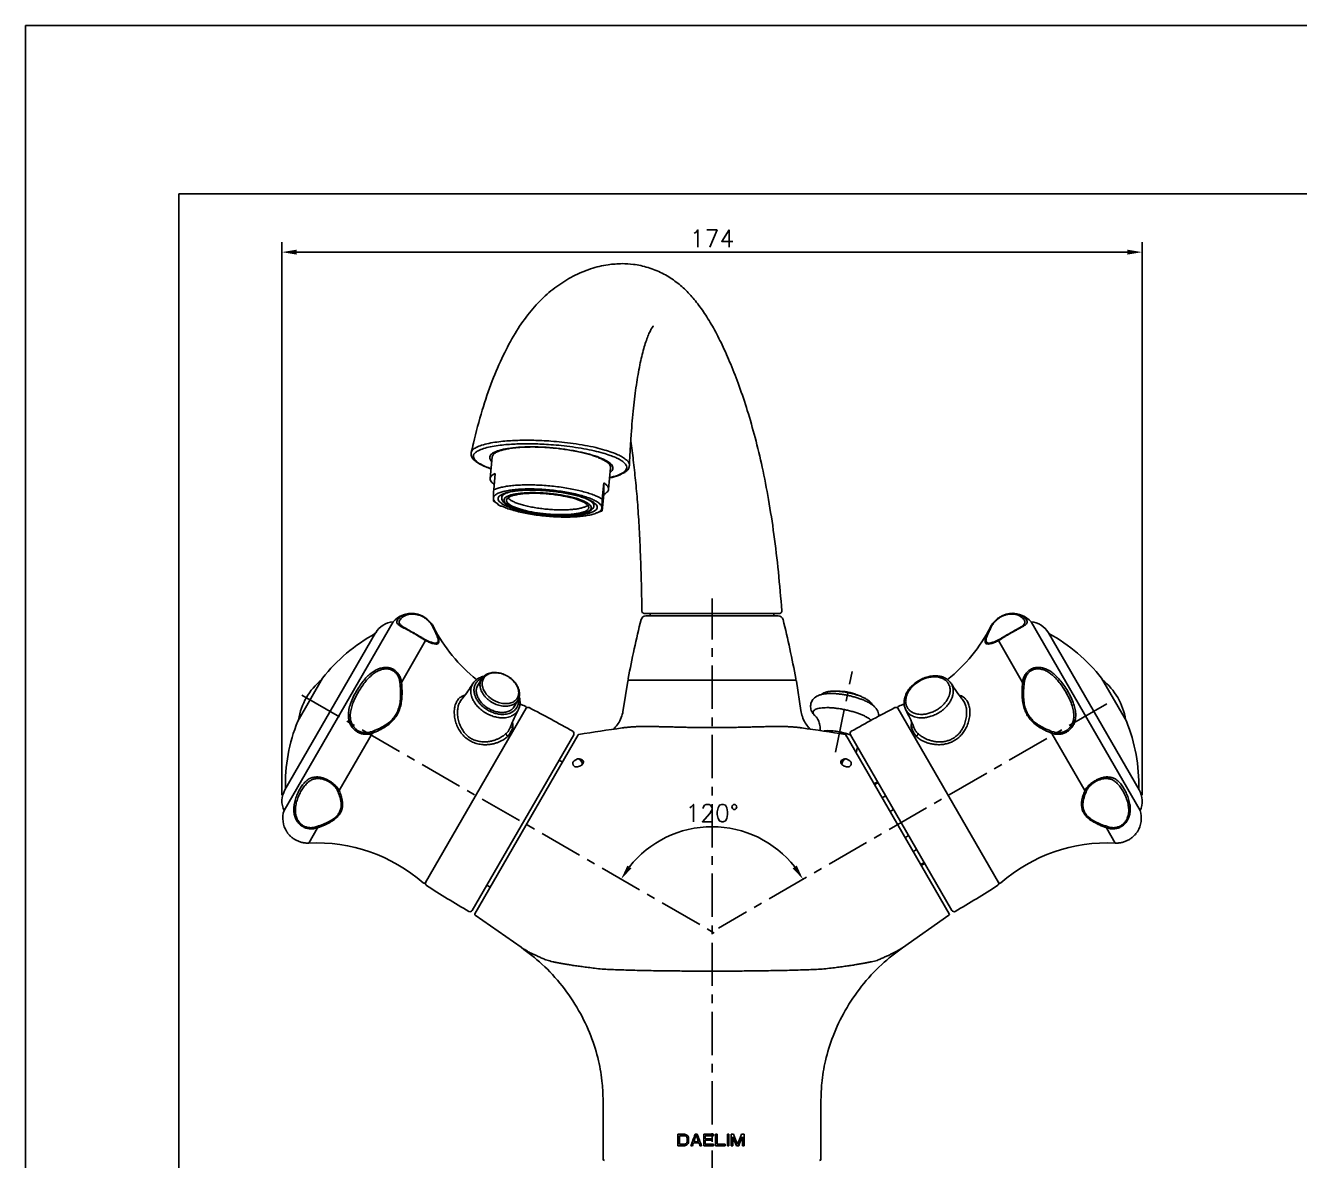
# Model space of a CAD drawing. Extents: x 30 to 624, y 450 to 870.
# Drawn here: x 30 to 287.3, y 640.8 to 870 of the extents above; entities that cross this region are included whole.
import ezdxf

# ---------------------------------------------------------------- set-up
doc = ezdxf.new("R2010")
doc.units = 0
doc.header["$LTSCALE"] = 7
doc.header["$MEASUREMENT"] = 0
doc.linetypes.add('CENTER', pattern=[2, 1.25, -0.25, 0.25, -0.25])
doc.layers.get('0').update_dxf_attribs({"color": 2, "linetype": 'CONTINUOUS'})
for name, color, linetype in [('CL', 1, 'CENTER'), ('D', 2, 'CONTINUOUS'), ('DIM', 2, 'CONTINUOUS')]:
    doc.layers.add(name, color=color, linetype=linetype)
doc.styles.add('GHS', font='ROMANS', dxfattribs={"bigfont": 'GHS'})

msp = doc.modelspace()

# ---------------------------------------------------------------- linework, layer by layer
for p, q in [((624, 870), (30, 870)), ((30, 870), (30, 450))]:
    msp.add_line(p, q)
at = {"color": 4}
for p, q in [((61, 836), (610, 836)), ((61, 461), (61, 836))]:
    msp.add_line(p, q, dxfattribs=at)
at = {"color": 7, "linetype": 'Continuous'}
for p, q in [((150.5, 821.9), (150.51, 821.9)), ((124.26, 782.86), (123.87, 778.51)), ((148.16, 780.67), (147.77, 776.32)), ((151.98, 781.14), (151.98, 781.15)), ((124.86, 779.53), (124.56, 776.22)), ((146.77, 777.64), (146.47, 774.34)), ((146.77, 777.64), (146.77, 775.3)), ((126.23, 775.29), (126.18, 774.69)), ((146.77, 775.3), (146.47, 771.99)), ((124.56, 773.88), (124.63, 773.83)), ((125.49, 773.3), (124.63, 773.83)), ((144.85, 773.59), (144.8, 772.99)), ((145.22, 771.49), (146.16, 771.86)), ((82.21, 711.43), (104.24, 749.58)), ((108.16, 751.24), (108.2, 751.23)), ((182.28, 751.25), (154.99, 751.25)), ((155.29, 750.75), (182.03, 750.75)), ((156.16, 751.25), (156.16, 750.75)), ((181.16, 751.25), (181.16, 750.75)), ((229.11, 751.23), (229.15, 751.24)), ((255.1, 711.43), (233.08, 749.58)), ((100.7, 747.3), (82.41, 715.63)), ((106.86, 748.19), (106.85, 748.2)), ((110.22, 746.25), (110.22, 746.25)), ((112.42, 748.52), (112.41, 748.52)), ((224.9, 748.52), (224.9, 748.52)), ((227.1, 746.25), (227.1, 746.25)), ((230.47, 748.2), (230.45, 748.19)), ((254.91, 715.62), (236.61, 747.31)), ((105.95, 737.32), (110.82, 745.76)), ((231.37, 737.32), (226.49, 745.76)), ((84.98, 729.49), (89.98, 738.15)), ((120.3, 737), (120.32, 737.03)), ((122.09, 737.99), (121.16, 736.38)), ((150.73, 731.75), (151.63, 737.58)), ((151.83, 737.75), (185.49, 737.75)), ((186.6, 731.63), (185.69, 737.58)), ((217, 737.03), (217.01, 737)), ((252.34, 729.49), (247.34, 738.15)), ((118.07, 733.88), (118.06, 733.86)), ((129.45, 733.74), (128.52, 732.13)), ((219.26, 733.86), (219.25, 733.88)), ((110.77, 696.89), (131.11, 732.11)), ((129.5, 731.73), (129.49, 731.7)), ((150.73, 731.75), (150.73, 731.75)), ((186.6, 731.63), (186.6, 731.63)), ((206.21, 732.11), (226.54, 696.89)), ((207.83, 731.7), (207.81, 731.73)), ((127.92, 728.25), (127.92, 728.25)), ((186.36, 728.19), (186.36, 728.19)), ((209.4, 728.25), (209.4, 728.25)), ((93.35, 715.5), (100.01, 727.02)), ((120.22, 691.25), (140.72, 726.75)), ((141.61, 726.71), (120.75, 690.57)), ((216.57, 690.57), (195.7, 726.71)), ((217.1, 691.25), (196.6, 726.75)), ((243.96, 715.5), (237.31, 727.02)), ((198.03, 724.28), (197.78, 723.11)), ((137.75, 721.62), (138.45, 721.22)), ((202.1, 717.23), (201.41, 716.83)), ((201.5, 716.67), (202.19, 717.07)), ((203.02, 714.03), (203.71, 714.43)), ((205.33, 711.63), (204.64, 711.23)), ((87.22, 704.87), (89, 707.96)), ((250.1, 704.87), (248.32, 707.96)), ((82.74, 707.2), (82.76, 707.17)), ((208.37, 706.37), (207.68, 705.97)), ((254.56, 707.17), (254.58, 707.2)), ((209.99, 703.57), (209.29, 703.17)), ((211.51, 700.93), (210.81, 700.53)), ((211.6, 700.77), (210.91, 700.37)), ((123.18, 696.38), (123.87, 695.98)), ((120.81, 690.31), (130.09, 683.81)), ((207.13, 683.74), (216.51, 690.31)), ((130.1, 683.81), (130.09, 683.81)), ((207.13, 683.74), (207.13, 683.74)), ((146.66, 641.05), (146.66, 652.92)), ((190.66, 641.05), (190.66, 653.06))]:
    msp.add_line(p, q, dxfattribs=at)
for centre, radius, start, end in [((104.62, 745.09), 4.5, 94.8297, 150), ((107.97, 746.24), 5, 87.2829, 138.1626), ((107.97, 746.24), 5, 27.1175, 32.6657), ((377.65, 695.02), 230, 166.172, 169.2022), ((155.29, 749.75), 1, 90, 166.172), ((182.03, 749.75), 1, 13.828, 90), ((-40.34, 695.02), 230, 10.7978, 13.828), ((229.35, 746.24), 5, 148.5302, 152.8825), ((229.35, 746.24), 5, 41.8374, 92.7167), ((232.7, 745.09), 4.5, 30, 85.1703), ((117.48, 716.5), 35, 118.7635, 141.7868), ((141.34, 763.33), 32.5, 207.1175, 231.5015), ((195.97, 763.33), 32.5, 308.4985, 332.8825), ((219.84, 716.5), 35, 38.2132, 61.2365), ((97.99, 727.75), 13, 129.0735, 170.9265), ((151.83, 737.55), 0.2, 90, 170.8039), ((152.02, 738.05), 0.3, 169.2022, 270), ((185.3, 738.05), 0.3, 270, 10.7978), ((185.49, 737.55), 0.2, 9.1961, 90), ((239.33, 727.75), 13, 9.0735, 50.9265), ((141.34, 763.33), 32.5, 249.3212, 251.3354), ((130.85, 732.26), 0.3, 330, 71.3354), ((131.49, 731.77), 0.5, 63.0027, 150), ((40.92, 554.01), 200, 60.1294, 63.0027), ((296.39, 554.01), 200, 116.9973, 119.8706), ((205.83, 731.77), 0.5, 30, 116.9973), ((206.47, 732.26), 0.3, 108.6646, 210), ((195.97, 763.33), 32.5, 288.6646, 290.6786), ((117.48, 716.5), 35, 158.2132, 181.2365), ((219.84, 716.5), 35, 358.7635, 21.7868), ((140.28, 727), 0.5, 330, 60.1294), ((141.79, 726.61), 0.2, 100.3347, 150.0012), ((195.53, 726.61), 0.2, 29.9988, 79.6653), ((197.03, 727), 0.5, 119.8706, 210), ((86.29, 713.34), 4.5, 150, 205.1703), ((251.03, 713.34), 4.5, 334.8297, 30), ((86.97, 709.87), 5, 161.8374, 212.7171), ((250.35, 709.87), 5, 327.2833, 18.1626), ((86.97, 709.87), 5, 267.3343, 272.8825), ((88.85, 672.41), 32.5, 48.6646, 92.8825), ((248.46, 672.41), 32.5, 87.1175, 131.3354), ((250.35, 709.87), 5, 267.1175, 272.6704), ((110.51, 697.04), 0.3, 228.6646, 330), ((111.26, 696.73), 0.5, 150, 236.9973), ((219.92, 864.04), 200, 236.9973, 239.8706), ((117.39, 864.04), 200, 300.1294, 303.0027), ((226.06, 696.73), 0.5, 303.0027, 30), ((226.8, 697.04), 0.3, 210, 311.3354), ((119.78, 691.5), 0.5, 239.8706, 330), ((120.92, 690.47), 0.2, 150, 227.8154), ((216.39, 690.47), 0.2, 312.183, 30), ((217.53, 691.5), 0.5, 210, 300.1294), ((146.96, 641.05), 0.3, 180, 270), ((190.36, 641.05), 0.3, 270, 0)]:
    msp.add_arc(centre, radius, start, end, dxfattribs=at)
for points in [[(150.51, 821.9), (147.67, 821.68), (144.12, 820.83), (140.6, 819.34), (137.29, 817.29), (134.25, 814.71), (131.46, 811.56), (128.89, 807.8), (126.5, 803.37), (124.27, 798.22), (122.25, 792.31), (120.48, 785.67), (120.03, 783.75)], [(182.77, 751.79), (182.05, 759.62), (181.15, 767.21), (180.05, 774.26), (178.78, 780.78), (177.35, 786.77), (175.78, 792.23), (174.13, 797.18), (172.42, 801.6), (170.68, 805.51), (168.93, 808.92), (167.14, 811.86), (165.3, 814.37), (163.34, 816.53), (161.15, 818.39), (158.59, 819.96), (155.73, 821.11), (152.78, 821.75), (150.5, 821.9)], [(151.98, 781.15), (151.99, 781.5), (152.15, 784.53), (152.33, 787.41), (152.55, 790.14), (152.8, 792.72), (153.07, 795.15), (153.38, 797.41), (153.72, 799.51), (154.08, 801.43), (154.46, 803.17), (154.87, 804.73), (155.29, 806.11), (155.72, 807.28), (156.13, 808.22), (156.49, 808.89), (156.74, 809.27), (156.78, 809.32)], [(131.19, 786.23), (129.81, 786.22), (128.36, 786.16), (126.81, 786.06), (125.18, 785.87), (123.57, 785.6), (122.13, 785.22), (121.01, 784.76), (120.31, 784.24), (120.03, 783.75)], [(131.3, 785.51), (129.96, 785.49), (128.54, 785.44), (127.03, 785.34), (125.45, 785.17), (123.89, 784.9), (122.49, 784.55), (121.41, 784.11), (120.74, 783.62), (120.47, 783.13), (120.53, 782.65), (120.86, 782.17), (121.44, 781.69), (122.29, 781.2), (123.43, 780.7), (124.05, 780.48)], [(124.22, 783.53), (124.45, 783.68), (125.65, 784.19), (127.39, 784.58), (129.57, 784.82), (132.08, 784.9)], [(125.12, 783.81), (125.44, 783.96), (126.09, 784.19), (126.87, 784.39), (127.76, 784.56), (128.76, 784.69), (129.85, 784.79), (131.03, 784.85), (131.85, 784.86)], [(151.98, 781.15), (151.98, 781.23), (151.79, 781.78), (151.31, 782.3), (150.6, 782.81), (149.65, 783.3), (148.48, 783.77), (147, 784.25), (145.16, 784.74), (142.99, 785.19), (140.64, 785.57), (138.3, 785.85), (136.13, 786.05), (134.27, 786.16), (132.65, 786.22), (131.19, 786.23)], [(147.98, 778.7), (149.54, 779.13), (150.67, 779.66), (151.27, 780.22), (151.43, 780.77), (151.25, 781.29), (150.79, 781.79), (150.1, 782.27), (149.2, 782.73), (148.06, 783.18), (146.64, 783.63), (144.86, 784.09), (142.76, 784.51), (140.49, 784.87), (138.21, 785.15), (136.11, 785.33), (134.29, 785.44), (132.71, 785.49), (131.3, 785.51)], [(131.85, 784.86), (132.24, 784.87)], [(132.08, 784.9), (132.24, 784.9)], [(132.24, 784.9), (134.79, 784.82), (136.22, 784.72)], [(132.24, 784.87), (132.27, 784.87)], [(132.27, 784.87), (133.55, 784.85), (134.88, 784.79), (136.21, 784.69)], [(152.25, 786.16), (152.27, 786.03), (152.76, 782.22), (153.2, 778.15), (153.59, 773.75), (153.91, 768.98), (154.17, 763.75), (154.37, 757.94), (154.49, 751.74)], [(120.03, 783.73), (120.07, 783.04), (120.58, 782.26), (121.53, 781.55), (122.96, 780.85), (124.04, 780.45)], [(124.17, 781.9), (123.83, 782.38), (123.83, 783.07), (124.22, 783.53)], [(124.26, 782.86), (124.34, 783.11), (124.56, 783.42), (124.67, 783.51)], [(124.67, 783.51), (124.93, 783.7)], [(124.85, 783.64), (124.86, 783.68)], [(124.86, 783.68), (124.91, 783.92)], [(124.93, 783.7), (125.09, 783.79)], [(125.09, 783.79), (125.12, 783.81)], [(125.16, 783.83), (125.17, 783.85), (125.25, 784.06)], [(140.58, 784.11), (140.16, 784.19), (138.87, 784.39), (137.55, 784.56), (136.21, 784.69)], [(136.22, 784.72), (137.58, 784.58), (140.3, 784.19)], [(140.3, 784.19), (140.66, 784.13)], [(147.5, 781.76), (146.98, 782.1), (146.33, 782.45), (145.56, 782.78), (144.67, 783.1), (143.67, 783.41), (142.57, 783.69), (141.4, 783.95), (140.58, 784.11)], [(140.66, 784.13), (142.81, 783.68), (145, 783.07), (146.74, 782.38), (147.95, 781.66), (148.33, 781.33)], [(147.46, 781.79), (147.44, 781.93), (147.41, 782.03)], [(147.64, 781.64), (147.5, 781.76)], [(147.87, 781.41), (147.64, 781.64)], [(147.71, 781.83), (147.73, 781.58)], [(147.73, 781.58), (147.73, 781.54)], [(148.16, 780.67), (148.17, 780.73), (148.09, 781.07), (147.87, 781.41)], [(147.98, 778.66), (148.01, 778.66), (149.76, 779.14), (151.01, 779.74), (151.77, 780.47), (151.97, 781.15)], [(148.33, 781.33), (148.58, 780.94), (148.58, 780.26), (148.08, 779.72)], [(124.86, 779.53), (124.37, 779.25), (124.05, 778.94), (123.88, 778.61), (123.87, 778.51)], [(123.87, 778.51), (123.88, 778.27), (124.05, 777.91), (124.37, 777.55), (124.66, 777.33)], [(135.51, 777.04), (133.98, 777.15), (132.47, 777.2), (131.01, 777.21), (129.62, 777.17), (128.33, 777.07), (127.17, 776.92), (126.14, 776.73), (125.26, 776.5), (124.56, 776.22)], [(147.76, 776.32), (147.75, 776.56), (147.58, 776.91), (147.26, 777.28), (146.77, 777.64)], [(146.42, 772.61), (146.31, 773), (145.97, 773.4), (145.43, 773.81), (144.68, 774.21), (143.74, 774.6), (142.64, 774.96), (141.39, 775.3), (140.01, 775.6), (138.55, 775.86), (137.02, 776.07), (135.46, 776.24), (133.9, 776.34), (132.37, 776.39), (130.91, 776.39), (129.54, 776.32), (128.29, 776.2), (127.18, 776.02), (126.24, 775.8), (125.49, 775.53), (124.95, 775.21), (124.62, 774.87), (124.5, 774.49)], [(124.5, 774.49), (124.51, 774.82), (124.52, 775.22), (124.53, 775.69), (124.56, 776.22)], [(124.5, 774.49), (124.62, 774.1), (124.95, 773.7), (125.49, 773.3)], [(124.56, 773.88), (124.53, 773.94), (124.52, 774.06), (124.51, 774.24), (124.5, 774.49)], [(125.45, 774.47), (125.55, 774.75), (125.86, 775.07), (126.36, 775.35), (127.04, 775.6), (127.9, 775.81), (128.91, 775.97), (130.05, 776.08), (131.3, 776.14), (132.64, 776.15), (134.04, 776.1), (135.46, 776)], [(126.18, 774.69), (126.27, 774.96), (126.56, 775.26), (127.03, 775.52), (127.67, 775.75), (127.78, 775.79)], [(126.18, 774.69), (126.21, 774.32), (126.39, 773.94), (126.71, 773.57), (127.22, 773.2), (127.91, 772.84), (128.73, 772.5), (129.65, 772.2), (130.68, 771.93), (131.8, 771.69), (132.98, 771.48), (134.2, 771.31), (135.45, 771.18)], [(135.44, 771.2), (134.23, 771.32), (133.02, 771.49), (131.83, 771.7), (130.72, 771.94), (129.7, 772.21), (128.8, 772.51), (128.04, 772.82), (127.43, 773.15), (126.99, 773.47), (126.72, 773.8), (126.63, 774.12), (126.72, 774.42), (126.99, 774.7), (127.43, 774.95), (128.04, 775.17), (128.8, 775.35), (129.7, 775.49), (130.72, 775.59), (131.83, 775.64), (133.02, 775.64), (134.23, 775.6), (135.44, 775.52)], [(135.44, 775.4), (134.26, 775.48), (133.1, 775.52), (131.99, 775.51), (130.95, 775.46), (130, 775.37), (129.16, 775.23), (128.45, 775.06), (127.88, 774.86), (127.46, 774.62), (127.21, 774.36), (127.13, 774.12)], [(127.41, 774.58), (127.42, 774.57), (127.79, 774.25), (128.33, 773.92), (129.03, 773.61), (129.88, 773.32), (130.85, 773.04), (131.92, 772.8), (133.08, 772.59), (134.29, 772.41), (135.53, 772.28)], [(135.44, 775.52), (136.65, 775.39), (137.87, 775.23), (139.05, 775.02), (140.17, 774.77), (141.19, 774.5), (142.08, 774.21), (142.85, 773.89), (143.45, 773.57), (143.9, 773.24), (144.17, 772.91), (144.26, 772.6), (144.17, 772.3), (143.9, 772.02), (143.45, 771.76), (142.85, 771.55), (142.08, 771.36), (141.19, 771.22), (140.17, 771.13), (139.05, 771.07), (137.87, 771.07), (136.65, 771.11), (135.44, 771.2)], [(143.76, 772.6), (143.76, 772.64), (143.68, 772.94), (143.42, 773.24), (143.01, 773.55), (142.44, 773.86), (141.73, 774.15), (140.89, 774.43), (139.94, 774.69), (138.9, 774.91), (137.79, 775.11), (136.63, 775.27), (135.44, 775.4)], [(135.46, 776), (136.89, 775.86), (138.28, 775.66), (139.62, 775.42), (140.87, 775.15), (142.02, 774.84), (143.03, 774.51), (143.88, 774.15), (144.57, 773.79), (145.07, 773.41), (145.37, 773.05), (145.47, 772.69), (145.47, 772.63)], [(146.47, 774.34), (145.76, 774.73), (144.89, 775.12), (143.86, 775.49), (142.69, 775.83), (141.4, 776.15), (140.02, 776.43), (138.56, 776.68), (137.05, 776.88), (135.51, 777.04)], [(146.77, 775.3), (147.26, 775.58), (147.58, 775.89), (147.75, 776.21), (147.76, 776.32)], [(135.44, 771.1), (134.04, 771.24), (132.64, 771.44), (131.3, 771.68), (130.05, 771.95), (128.91, 772.26), (127.9, 772.6), (127.04, 772.95), (126.36, 773.32), (125.86, 773.69), (125.55, 774.06), (125.45, 774.41), (125.45, 774.47)], [(125.49, 773.3), (125.49, 773.29), (126.24, 772.89), (127.18, 772.51), (128.29, 772.14), (129.54, 771.8), (130.91, 771.5), (132.37, 771.24), (133.9, 771.03), (135.46, 770.86), (137.02, 770.76), (138.55, 770.71), (140.01, 770.72), (141.39, 770.78), (142.64, 770.9), (143.74, 771.08), (144.68, 771.3), (145.22, 771.49)], [(127.13, 774.12), (127.13, 774.07), (127.21, 773.78), (127.46, 773.47), (127.88, 773.16), (128.45, 772.86), (129.16, 772.56), (130, 772.29), (130.95, 772.03), (131.99, 771.8), (133.1, 771.6), (134.26, 771.44), (135.44, 771.32)], [(135.44, 771.32), (136.63, 771.24), (137.79, 771.2), (138.9, 771.21), (139.94, 771.25), (140.89, 771.35), (141.73, 771.48), (142.44, 771.65), (143.01, 771.86), (143.42, 772.1), (143.68, 772.36), (143.76, 772.6)], [(135.45, 771.18), (136.66, 771.1), (137.85, 771.05), (139.01, 771.06), (140.1, 771.1), (141.12, 771.19), (142.05, 771.32), (142.87, 771.5), (143.58, 771.74), (144.1, 772.01), (144.47, 772.3), (144.7, 772.63), (144.8, 772.99)], [(145.47, 772.63), (145.37, 772.35), (145.07, 772.03), (144.57, 771.75), (143.88, 771.5), (143.03, 771.29), (142.02, 771.13), (140.87, 771.02), (139.62, 770.96), (138.28, 770.95), (136.89, 771), (135.46, 771.1)], [(135.53, 772.28), (136.77, 772.2), (137.98, 772.16), (139.14, 772.18), (140.22, 772.24), (141.19, 772.34), (142.04, 772.49), (142.74, 772.68), (143.27, 772.91), (143.56, 773.1)], [(143.42, 774.35), (143.95, 774.06), (144.42, 773.72), (144.71, 773.37), (144.8, 773.04), (144.8, 772.99)], [(145.22, 771.49), (145.43, 771.58), (145.97, 771.89), (146.31, 772.23), (146.42, 772.61)], [(146.16, 771.86), (146.47, 771.99)], [(146.47, 774.34), (146.45, 773.8), (146.43, 773.33), (146.42, 772.93), (146.42, 772.61)], [(146.42, 772.61), (146.42, 772.35), (146.43, 772.17), (146.45, 772.05), (146.47, 771.99)], [(135.46, 771.1), (135.44, 771.1)], [(154.49, 751.74), (154.53, 751.56), (154.64, 751.4), (154.8, 751.29), (154.99, 751.25)], [(182.28, 751.25), (182.47, 751.29), (182.63, 751.4), (182.74, 751.56), (182.78, 751.75), (182.77, 751.79)], [(106.8, 748.11), (106.3, 748.37), (105.82, 748.64), (105.44, 748.89), (105.17, 749.12), (105.02, 749.37), (105.01, 749.65), (105.16, 749.97), (105.48, 750.34), (105.93, 750.68), (106.48, 750.96), (107.12, 751.15), (107.79, 751.24)], [(106.85, 748.2), (106.58, 748.36), (106.16, 748.62), (105.83, 748.87), (105.61, 749.11), (105.49, 749.36), (105.5, 749.64), (105.65, 749.96), (105.95, 750.31), (106.36, 750.63), (106.86, 750.88), (107.43, 751.04), (108.05, 751.12), (108.69, 751.08), (109.32, 750.96), (109.91, 750.75), (110.46, 750.47)], [(107.79, 751.24), (107.82, 751.24), (108.05, 751.24)], [(108.05, 751.24), (108.06, 751.24)], [(108.06, 751.24), (108.11, 751.24)], [(108.11, 751.24), (108.16, 751.24)], [(108.18, 751.24), (108.16, 751.24)], [(108.2, 751.23), (108.18, 751.24)], [(110.43, 750.58), (109.75, 750.9), (109.04, 751.12), (108.33, 751.23), (108.2, 751.23)], [(110.64, 750.45), (110.43, 750.58)], [(110.46, 750.47), (110.98, 750.12), (111.45, 749.7), (111.86, 749.21), (112.09, 748.85)], [(112.22, 748.86), (112.09, 749.06), (111.62, 749.64), (111.06, 750.15), (110.64, 750.45)], [(112.09, 748.85), (112.19, 748.67)], [(112.17, 748.94), (112.2, 748.9)], [(112.2, 748.9), (112.27, 748.79)], [(112.23, 748.85), (112.22, 748.86)], [(112.27, 748.79), (112.23, 748.85)], [(112.27, 748.79), (112.33, 748.68)], [(112.35, 748.64), (112.27, 748.79)], [(225.05, 748.79), (224.96, 748.63)], [(224.99, 748.68), (225.05, 748.78)], [(225.05, 748.78), (225.11, 748.89)], [(225.08, 748.84), (225.05, 748.79)], [(229.11, 751.23), (228.99, 751.23), (228.27, 751.12), (227.56, 750.9), (226.88, 750.57), (226.25, 750.15), (225.69, 749.64), (225.22, 749.05), (225.08, 748.84)], [(225.11, 748.89), (225.14, 748.94)], [(225.13, 748.67), (225.23, 748.86)], [(225.23, 748.86), (225.46, 749.21), (225.87, 749.7), (226.35, 750.12), (226.86, 750.47), (227.42, 750.76), (228.02, 750.96), (228.65, 751.09), (229.29, 751.11), (229.91, 751.04), (230.48, 750.87), (230.98, 750.61), (231.39, 750.29), (231.68, 749.94), (231.82, 749.63), (231.82, 749.36), (231.76, 749.2)], [(229.14, 751.24), (229.11, 751.23)], [(229.15, 751.24), (229.14, 751.24)], [(229.15, 751.24), (229.19, 751.24)], [(229.19, 751.24), (229.26, 751.24)], [(229.26, 751.24), (229.29, 751.24)], [(229.29, 751.24), (229.53, 751.24), (229.54, 751.23)], [(229.54, 751.23), (230.22, 751.15), (230.86, 750.95), (231.41, 750.67), (231.86, 750.32), (232.17, 749.95), (232.3, 749.64), (232.29, 749.37), (232.16, 749.14), (231.9, 748.91), (231.53, 748.66), (231.05, 748.39), (230.52, 748.11)], [(231.76, 749.2), (231.72, 749.12), (231.5, 748.89), (231.19, 748.64), (230.77, 748.37), (230.47, 748.2)], [(106.81, 748.1), (106.8, 748.11)], [(106.85, 748.08), (106.81, 748.1)], [(110.22, 746.25), (110.14, 746.3), (109.64, 746.59), (109.1, 746.91), (108.54, 747.23), (107.99, 747.55), (107.44, 747.86), (106.93, 748.15), (106.85, 748.2)], [(110.12, 746.19), (109.75, 746.42), (109.18, 746.77), (108.6, 747.12), (108, 747.46), (107.42, 747.78), (106.85, 748.08)], [(110.17, 746.16), (110.12, 746.19)], [(110.65, 746.01), (110.22, 746.25)], [(112.34, 748.36), (112.69, 747.66), (113.05, 746.85), (113.27, 746.22), (113.33, 745.77), (113.26, 745.47), (113.05, 745.3), (112.68, 745.26), (112.16, 745.36), (111.48, 745.61), (110.65, 746.01)], [(112.46, 748.42), (112.9, 747.51), (113.25, 746.7), (113.46, 746.07), (113.51, 745.61), (113.43, 745.31), (113.22, 745.12), (112.85, 745.07), (112.33, 745.15), (111.65, 745.38), (110.82, 745.76)], [(112.4, 748.53), (112.36, 748.59), (112.28, 748.64), (112.19, 748.67)], [(112.19, 748.67), (112.34, 748.36)], [(112.33, 748.68), (112.38, 748.58)], [(112.37, 748.6), (112.35, 748.64)], [(112.41, 748.52), (112.37, 748.6)], [(112.38, 748.58), (112.41, 748.52)], [(112.41, 748.52), (112.4, 748.53)], [(112.41, 748.52), (112.46, 748.42)], [(112.46, 748.42), (112.41, 748.52)], [(226.49, 745.76), (225.67, 745.38), (224.99, 745.15), (224.47, 745.07), (224.1, 745.12), (223.88, 745.3), (223.8, 745.61), (223.86, 746.07), (224.06, 746.7), (224.42, 747.51), (224.85, 748.41)], [(226.66, 746.01), (225.84, 745.61), (225.16, 745.36), (224.63, 745.26), (224.27, 745.3), (224.06, 745.47), (223.98, 745.77), (224.05, 746.22), (224.26, 746.85), (224.63, 747.66), (224.97, 748.35)], [(224.85, 748.41), (224.9, 748.52)], [(224.94, 748.6), (224.9, 748.52)], [(224.9, 748.52), (224.93, 748.57)], [(224.9, 748.52), (224.91, 748.53)], [(224.91, 748.53), (224.96, 748.59), (225.03, 748.64), (225.13, 748.67)], [(224.93, 748.57), (224.99, 748.68)], [(224.96, 748.63), (224.94, 748.6)], [(224.97, 748.35), (225.13, 748.67)], [(227.1, 746.25), (226.66, 746.01)], [(230.47, 748.2), (230.39, 748.15), (229.87, 747.86), (229.33, 747.55), (228.77, 747.23), (228.22, 746.91), (227.68, 746.59), (227.18, 746.3), (227.1, 746.25)], [(227.2, 746.19), (227.15, 746.17)], [(230.31, 748), (229.93, 747.79), (229.33, 747.47), (228.74, 747.13), (228.15, 746.78), (227.57, 746.43), (227.2, 746.19)], [(230.5, 748.1), (230.31, 748)], [(230.52, 748.11), (230.5, 748.1)], [(110.82, 745.76), (110.3, 746.08), (110.17, 746.16)], [(110.82, 745.76), (110.79, 745.86), (110.73, 745.95), (110.65, 746.01)], [(227.15, 746.17), (227.02, 746.08), (226.49, 745.76)], [(226.49, 745.76), (226.53, 745.86), (226.59, 745.95), (226.66, 746.01)], [(100.01, 727.02), (99.19, 726.85), (98.41, 726.86), (97.71, 727.01), (97.07, 727.29), (96.5, 727.69), (96.01, 728.21), (95.6, 728.86), (95.32, 729.65), (95.21, 730.56), (95.28, 731.59), (95.55, 732.72), (96.02, 733.98), (96.7, 735.31), (97.44, 736.51), (98.19, 737.55), (98.97, 738.43), (99.79, 739.16), (100.63, 739.73), (101.49, 740.13), (101.78, 740.22)], [(99.89, 727.36), (99.13, 727.18), (98.43, 727.16), (97.79, 727.29), (97.21, 727.54), (96.7, 727.9), (96.26, 728.38), (95.91, 728.98), (95.67, 729.72), (95.59, 730.58), (95.69, 731.56), (95.97, 732.65), (96.45, 733.87), (97.1, 735.16), (97.82, 736.32), (98.54, 737.32), (99.28, 738.17), (100.04, 738.88), (100.81, 739.44), (101.61, 739.82), (101.87, 739.91)], [(101.78, 740.22), (102.33, 740.33), (103.09, 740.34), (103.78, 740.2), (104.41, 739.9), (104.95, 739.47), (105.4, 738.9), (105.74, 738.19), (105.95, 737.32)], [(101.87, 739.91), (102.37, 740.02), (103.07, 740.05), (103.7, 739.93), (104.26, 739.67), (104.75, 739.27), (105.15, 738.75), (105.45, 738.09), (105.62, 737.29)], [(122.51, 738.53), (122.32, 738.48), (121.5, 738.15), (120.82, 737.66), (120.32, 737.03)], [(122.09, 737.99), (122.34, 738.35), (122.67, 738.67), (123.06, 738.93), (123.52, 739.13), (124.02, 739.26), (124.55, 739.32), (125.11, 739.31), (125.69, 739.23), (126.27, 739.08), (126.83, 738.86), (127.37, 738.58), (127.88, 738.24), (128.34, 737.86), (128.75, 737.44), (129.11, 736.99), (129.39, 736.51), (129.6, 736.02), (129.73, 735.53), (129.78, 735.04), (129.74, 734.58), (129.63, 734.14), (129.45, 733.74)], [(122.51, 738.12), (122.75, 738.44), (123.04, 738.72), (123.4, 738.94), (123.81, 739.11), (124.26, 739.22), (124.75, 739.26), (125.26, 739.25), (125.78, 739.16), (126.31, 739.02), (126.83, 738.82), (127.33, 738.56), (127.8, 738.26), (128.23, 737.91), (128.62, 737.52), (128.95, 737.11), (129.22, 736.68), (129.43, 736.24), (129.56, 735.79), (129.62, 735.35), (129.6, 734.93), (129.51, 734.54), (129.35, 734.17)], [(217, 737.03), (216.49, 737.66), (215.81, 738.15), (214.97, 738.49), (214.03, 738.63), (213, 738.59), (211.96, 738.37), (210.94, 737.97), (209.99, 737.41), (209.14, 736.72), (208.43, 735.93), (207.89, 735.07), (207.56, 734.19), (207.43, 733.31), (207.52, 732.48), (207.81, 731.73)], [(231.37, 737.32), (231.57, 738.18), (231.91, 738.89), (232.35, 739.46), (232.89, 739.89), (233.51, 740.19), (234.19, 740.34), (234.95, 740.33), (235.77, 740.15), (236.63, 739.77), (237.47, 739.21), (238.3, 738.47), (239.11, 737.56), (239.9, 736.48), (240.66, 735.24), (241.32, 733.91), (241.79, 732.66), (242.05, 731.54), (242.11, 730.52), (242.04, 729.9)], [(231.7, 737.29), (231.87, 738.09), (232.16, 738.74), (232.56, 739.26), (233.04, 739.66), (233.6, 739.92), (234.22, 740.05), (234.9, 740.03), (235.65, 739.84), (236.44, 739.47), (237.23, 738.93), (238, 738.21), (238.77, 737.33), (239.52, 736.29), (240.25, 735.09), (240.9, 733.8), (241.37, 732.59), (241.64, 731.51), (241.72, 730.55), (241.68, 729.96)], [(105.62, 737.29), (105.75, 735.68), (105.74, 734.24), (105.6, 732.98), (105.3, 731.89), (104.87, 730.93), (104.28, 730.09), (103.51, 729.31), (102.51, 728.59), (101.3, 727.94), (99.89, 727.36)], [(105.95, 737.32), (106.05, 735.68), (106.01, 734.22), (105.84, 732.92), (105.52, 731.79), (105.06, 730.8), (104.45, 729.92), (103.66, 729.11), (102.65, 728.34), (101.43, 727.65), (100.01, 727.02)], [(105.95, 737.32), (105.85, 737.31), (105.74, 737.3), (105.62, 737.29)], [(118.07, 733.88), (118.32, 734.18), (120.3, 737)], [(129.39, 731.55), (129.34, 731.48), (129.17, 731.26), (128.96, 731.05), (128.7, 730.84), (128.38, 730.64), (127.99, 730.45), (127.5, 730.29), (126.91, 730.19), (126.21, 730.16), (125.39, 730.24), (124.47, 730.46), (123.5, 730.85), (122.57, 731.38), (121.75, 732.02), (121.1, 732.71), (120.62, 733.38), (120.29, 734.01), (120.08, 734.57), (119.97, 735.07), (119.93, 735.51), (119.95, 735.89), (120, 736.22), (120.08, 736.51), (120.18, 736.77), (120.22, 736.85)], [(120.22, 736.85), (120.3, 737)], [(120.3, 737), (120.32, 737.03)], [(129.23, 732.25), (129.1, 732.05), (128.94, 731.86), (128.75, 731.66), (128.52, 731.47), (128.23, 731.29), (127.87, 731.12), (127.43, 730.98), (126.9, 730.88), (126.26, 730.86), (125.51, 730.93), (124.68, 731.13), (123.81, 731.48), (122.97, 731.96), (122.23, 732.54), (121.63, 733.16), (121.19, 733.77), (120.9, 734.34), (120.71, 734.85), (120.61, 735.31), (120.58, 735.7), (120.59, 736.05), (120.64, 736.35), (120.71, 736.61), (120.8, 736.84), (120.91, 737.05)], [(120.91, 737.05), (121.04, 737.25), (121.19, 737.45), (121.38, 737.64), (121.62, 737.83), (121.91, 738.01), (122.04, 738.08)], [(121.34, 736.8), (121.1, 736.16), (121.05, 735.45), (121.21, 734.69), (121.56, 733.93), (122.08, 733.21), (122.76, 732.56), (123.55, 732.02), (124.42, 731.61), (125.31, 731.35), (126.2, 731.25), (127.03, 731.33), (127.76, 731.57), (128.36, 731.97), (128.79, 732.5)], [(121.62, 737.18), (121.34, 736.8)], [(122.09, 737.99), (121.92, 737.61), (121.82, 737.21), (121.79, 736.78), (121.84, 736.33), (121.96, 735.87), (122.16, 735.41), (122.42, 734.96), (122.74, 734.53), (123.12, 734.12), (123.55, 733.75), (124.02, 733.41), (124.52, 733.12), (125.05, 732.88), (125.59, 732.7), (126.13, 732.57), (126.66, 732.51), (127.18, 732.51), (127.68, 732.57), (128.13, 732.7), (128.55, 732.88), (128.91, 733.12), (129.21, 733.4), (129.45, 733.74)], [(122.04, 738.08), (122.19, 738.15)], [(122.51, 738.12), (122.35, 737.75), (122.26, 737.36), (122.24, 736.94), (122.3, 736.5), (122.43, 736.05), (122.64, 735.61), (122.91, 735.18), (123.24, 734.77), (123.63, 734.38), (124.06, 734.03), (124.54, 733.73), (125.04, 733.47), (125.55, 733.27), (126.08, 733.13), (126.6, 733.04), (127.11, 733.03), (127.6, 733.07), (128.05, 733.18), (128.46, 733.35), (128.82, 733.57), (129.12, 733.85), (129.35, 734.17)], [(208.09, 732.25), (207.98, 732.46), (207.89, 732.69), (207.82, 732.96), (207.77, 733.25), (207.76, 733.6), (207.79, 733.99), (207.89, 734.44), (208.07, 734.95), (208.37, 735.52), (208.8, 736.13), (209.39, 736.75), (210.13, 737.33), (210.97, 737.82), (211.84, 738.17), (212.68, 738.37), (213.42, 738.45), (214.06, 738.42), (214.6, 738.33), (215.04, 738.18), (215.4, 738.02), (215.69, 737.83), (215.93, 737.64), (216.12, 737.45), (216.28, 737.25), (216.41, 737.05)], [(217.1, 736.85), (217.13, 736.77), (217.23, 736.51), (217.31, 736.22), (217.37, 735.89), (217.38, 735.51), (217.34, 735.08), (217.24, 734.58), (217.03, 734.02), (216.71, 733.39), (216.23, 732.72), (215.58, 732.04), (214.76, 731.39), (213.83, 730.85), (212.87, 730.47), (211.95, 730.24), (211.12, 730.16), (210.42, 730.19), (209.82, 730.29), (209.33, 730.45), (208.94, 730.63), (208.62, 730.84), (208.36, 731.05), (208.14, 731.26), (207.97, 731.48), (207.92, 731.55)], [(216.41, 737.05), (216.51, 736.84), (216.61, 736.61), (216.68, 736.35), (216.72, 736.05), (216.74, 735.71), (216.71, 735.31), (216.61, 734.86), (216.42, 734.35), (216.13, 733.78), (215.69, 733.18), (215.1, 732.56), (214.36, 731.97), (213.52, 731.49), (212.65, 731.14), (211.82, 730.93), (211.07, 730.86), (210.43, 730.88), (209.89, 730.98), (209.45, 731.12), (209.09, 731.29), (208.8, 731.47), (208.56, 731.66), (208.37, 731.86), (208.22, 732.05), (208.09, 732.25)], [(217, 737.03), (217.01, 737)], [(217.01, 737), (217.1, 736.85)], [(217.01, 737), (219.12, 734.03), (219.25, 733.88)], [(237.31, 727.02), (235.88, 727.65), (234.66, 728.34), (233.65, 729.11), (232.86, 729.92), (232.26, 730.8), (231.8, 731.79), (231.48, 732.92), (231.3, 734.21), (231.27, 735.68), (231.37, 737.32)], [(231.37, 737.32), (231.46, 737.31), (231.58, 737.3), (231.7, 737.29)], [(237.43, 727.36), (236.01, 727.94), (234.81, 728.59), (233.81, 729.31), (233.04, 730.08), (232.45, 730.93), (232.01, 731.88), (231.72, 732.98), (231.57, 734.24), (231.57, 735.68), (231.7, 737.29)], [(117.12, 733.5), (116.8, 732.76), (116.62, 731.86), (116.61, 730.84), (116.78, 729.73), (117.14, 728.6), (117.69, 727.56), (118.37, 726.66), (119.17, 725.93), (120.06, 725.38), (121.04, 724.99), (122.09, 724.78), (123.1, 724.74), (123.99, 724.83), (124.75, 724.99), (125.4, 725.2), (125.95, 725.44), (126.42, 725.68), (126.81, 725.93), (127.13, 726.18), (127.4, 726.41)], [(118.76, 734.74), (118.25, 734.56), (117.6, 734.12), (117.12, 733.5)], [(117.78, 733.46), (117.47, 732.77), (117.29, 731.92), (117.25, 730.96), (117.38, 729.91), (117.69, 728.84), (118.16, 727.86), (118.77, 727.02), (119.48, 726.35), (120.29, 725.84), (121.19, 725.5), (122.15, 725.33), (123.09, 725.32), (123.91, 725.43), (124.61, 725.61), (125.21, 725.82), (125.73, 726.06), (126.16, 726.31), (126.53, 726.55), (126.83, 726.79), (127.08, 727.01)], [(118.06, 733.86), (117.78, 733.46)], [(129.56, 733.73), (129.56, 733.6), (129.55, 733.26), (129.5, 732.96), (129.43, 732.69), (129.34, 732.46), (129.23, 732.25)], [(129.5, 731.73), (129.8, 732.48), (129.88, 733.32), (129.75, 734.21), (129.7, 734.37)], [(129.54, 733.91), (129.54, 733.86)], [(129.54, 733.86), (129.56, 733.73)], [(192.97, 735.08), (192.11, 735.07), (191.27, 734.99), (190.59, 734.84), (190.03, 734.63), (189.56, 734.36), (189.19, 734.04), (188.9, 733.67), (188.69, 733.27), (188.58, 732.82), (188.55, 732.36), (188.63, 731.88), (188.81, 731.41), (189.11, 730.95), (189.53, 730.51)], [(195.96, 735.28), (195.19, 735.41), (194.41, 735.5), (193.64, 735.55), (192.85, 735.53), (192.12, 735.45), (191.52, 735.3), (191.02, 735.1), (190.6, 734.84), (190.59, 734.84)], [(192.97, 735.08), (193.42, 735.06), (194.18, 734.99), (194.97, 734.89), (195.78, 734.75)], [(196.1, 735.36), (195.67, 735.43), (195.23, 735.48), (194.79, 735.51), (194.32, 735.52), (194.2, 735.52)], [(199.15, 733.79), (198.85, 733.9), (198.14, 734.15), (197.38, 734.38), (196.59, 734.58), (195.78, 734.75)], [(201.23, 732.62), (200.96, 733.01), (200.59, 733.4), (200.11, 733.76), (199.5, 734.12), (198.82, 734.44), (198.13, 734.71), (197.42, 734.94), (196.7, 735.13), (195.96, 735.28)], [(198.2, 734.69), (197.94, 734.8), (197.47, 734.98), (197.01, 735.14), (196.56, 735.26), (196.1, 735.36)], [(202.35, 730.51), (202.33, 730.76), (202.23, 731.24), (202.02, 731.7), (201.7, 732.16), (201.26, 732.59), (200.68, 733.02), (199.94, 733.43), (199.15, 733.79)], [(209.91, 726.41), (210.18, 726.18), (210.51, 725.93), (210.9, 725.68), (211.38, 725.43), (211.95, 725.19), (212.63, 724.97), (213.44, 724.81), (214.37, 724.74), (215.37, 724.8), (216.25, 724.99), (217.01, 725.26), (217.68, 725.62), (218.31, 726.06), (218.92, 726.63), (219.51, 727.37), (220.04, 728.3), (220.46, 729.41), (220.69, 730.59), (220.71, 731.72), (220.53, 732.7), (220.2, 733.5)], [(210.24, 727.01), (210.49, 726.79), (210.79, 726.55), (211.16, 726.3), (211.6, 726.05), (212.13, 725.81), (212.76, 725.59), (213.51, 725.41), (214.37, 725.31), (215.3, 725.34), (216.11, 725.5), (216.8, 725.74), (217.41, 726.06), (217.98, 726.47), (218.53, 727), (219.05, 727.69), (219.52, 728.56), (219.87, 729.6), (220.05, 730.72), (220.04, 731.79), (219.86, 732.71), (219.54, 733.46)], [(220.2, 733.5), (219.75, 734.08), (219.16, 734.51), (218.56, 734.74)], [(219.54, 733.46), (219.26, 733.86)], [(129.49, 731.7), (127.97, 728.39), (127.92, 728.25)], [(128.79, 732.5), (128.98, 732.93)], [(129.49, 731.7), (129.39, 731.55)], [(129.5, 731.73), (129.49, 731.7)], [(150.73, 731.75), (150.45, 730.55), (149.87, 729.27), (149.19, 728.34), (148.75, 727.9)], [(188.48, 727.91), (188.17, 728.23), (187.49, 729.13), (186.9, 730.4), (186.6, 731.63)], [(189.53, 730.51), (189.32, 730.72), (189.13, 731), (189.07, 731.27), (189.13, 731.51), (189.32, 731.72), (189.62, 731.9), (190.04, 732.04), (190.56, 732.14), (191.17, 732.2), (191.87, 732.22), (192.63, 732.2), (193.44, 732.13), (194.29, 732.02), (195.16, 731.87)], [(200.8, 729.68), (200.69, 729.77), (200.27, 730.08), (199.75, 730.38), (199.14, 730.68), (198.45, 730.96), (197.68, 731.23), (196.87, 731.47), (196.02, 731.69), (195.16, 731.87)], [(207.83, 731.7), (207.81, 731.73)], [(209.4, 728.25), (209.28, 728.58), (207.83, 731.7)], [(207.92, 731.55), (207.83, 731.7)], [(127.7, 727.8), (127.84, 728.05), (127.92, 728.25)], [(128.41, 728.15), (128.22, 728.22), (128.08, 728.35), (128.01, 728.5), (128.01, 728.51)], [(128.41, 728.15), (128.44, 728.43), (128.43, 728.74), (128.38, 729.08), (128.32, 729.29)], [(150.53, 728.14), (150.7, 728.16), (150.81, 728.17)], [(150.81, 728.17), (150.87, 728.18)], [(150.87, 728.18), (151.68, 728.26), (152.52, 728.33), (153.4, 728.38), (154.31, 728.4), (155.26, 728.41), (156.25, 728.41), (157.28, 728.4), (158.34, 728.37), (159.43, 728.35), (160.54, 728.32), (161.67, 728.29), (162.82, 728.26), (163.98, 728.23), (165.14, 728.21), (166.31, 728.19), (167.48, 728.18), (168.66, 728.18)], [(168.66, 728.18), (169.83, 728.18), (171, 728.19), (172.16, 728.21), (173.32, 728.23), (174.48, 728.26), (175.62, 728.28), (176.75, 728.32), (177.86, 728.35), (178.94, 728.37), (180, 728.39), (181.02, 728.41), (182.01, 728.41), (182.96, 728.4), (183.87, 728.38), (184.74, 728.33), (185.57, 728.27), (186.36, 728.19)], [(186.36, 728.19), (186.72, 728.15)], [(190.51, 727.64), (190.51, 727.68), (190.49, 728.34), (190.39, 728.93), (190.23, 729.41), (190.05, 729.8), (189.87, 730.1), (189.71, 730.31), (189.6, 730.44), (189.53, 730.51)], [(208.99, 729.29), (208.94, 729.08), (208.89, 728.74), (208.88, 728.43), (208.91, 728.15)], [(208.91, 728.15), (209.09, 728.22), (209.23, 728.35), (209.3, 728.5), (209.3, 728.51)], [(209.4, 728.25), (209.48, 728.05), (209.61, 727.8)], [(242.04, 729.9), (241.98, 729.62), (241.7, 728.83), (241.3, 728.19), (240.8, 727.68), (240.23, 727.28), (239.6, 727.01), (238.89, 726.86), (238.13, 726.85), (237.31, 727.02)], [(241.68, 729.96), (241.64, 729.69), (241.4, 728.96), (241.05, 728.36), (240.61, 727.89), (240.1, 727.53), (239.52, 727.28), (238.88, 727.16), (238.18, 727.18), (237.43, 727.36)], [(100.01, 727.02), (99.98, 727.14), (99.94, 727.25), (99.89, 727.36)], [(127.4, 726.41), (127.25, 726.54), (127.13, 726.7), (127.07, 726.87), (127.08, 727.01)], [(127.08, 727.01), (127.34, 727.29), (127.55, 727.55), (127.7, 727.8)], [(127.4, 726.41), (127.63, 726.73), (127.82, 727.02), (127.98, 727.28)], [(127.98, 727.28), (128.12, 727.55), (128.27, 727.84), (128.41, 728.15)], [(141.75, 726.8), (150.53, 728.14)], [(186.72, 728.15), (186.79, 728.14)], [(186.79, 728.14), (195.57, 726.8)], [(191.33, 727.51), (191.57, 727.54), (192.04, 727.57), (192.56, 727.56), (193.13, 727.52), (193.73, 727.45), (194.34, 727.35)], [(195.55, 727.06), (194.96, 727.21), (194.34, 727.35)], [(195.75, 727), (195.55, 727.06)], [(195.85, 726.3), (195.73, 726.52), (195.57, 726.8)], [(195.79, 726.99), (195.75, 727)], [(195.94, 726.94), (195.79, 726.99)], [(196.58, 726.71), (196.12, 726.88), (195.94, 726.94)], [(196.64, 726.69), (196.58, 726.71)], [(208.91, 728.15), (209.05, 727.84), (209.19, 727.55), (209.34, 727.28)], [(209.34, 727.28), (209.5, 727.02), (209.69, 726.73), (209.91, 726.41)], [(209.61, 727.8), (209.77, 727.55), (209.97, 727.29), (210.24, 727.01)], [(209.91, 726.41), (210.07, 726.54), (210.18, 726.7), (210.24, 726.87), (210.24, 727.01)], [(237.31, 727.02), (237.34, 727.14), (237.38, 727.25), (237.43, 727.36)], [(140.74, 720.49), (140.69, 720.54), (140.59, 720.71), (140.53, 720.89), (140.54, 721.07), (140.61, 721.25), (140.75, 721.41), (140.93, 721.56), (141.14, 721.69), (141.38, 721.8), (141.65, 721.91)], [(140.84, 720.37), (140.74, 720.49)], [(141.65, 721.91), (142.15, 721.79), (142.5, 721.59), (142.67, 721.33), (142.66, 721.05), (142.6, 720.92)], [(141.71, 721.87), (141.68, 721.89), (141.65, 721.91)], [(141.71, 721.87), (142.08, 721.59), (142.33, 721.24), (142.43, 720.87), (142.43, 720.71)], [(142.6, 720.92), (142.51, 720.79), (142.26, 720.58), (141.91, 720.41)], [(194.71, 720.92), (194.66, 721.05), (194.65, 721.33), (194.81, 721.59), (195.16, 721.79), (195.67, 721.91)], [(195.4, 720.41), (195.06, 720.58), (194.81, 720.79), (194.71, 720.92)], [(195.61, 721.87), (195.24, 721.59), (194.99, 721.24), (194.88, 720.87), (194.89, 720.71)], [(195.61, 721.87), (195.64, 721.89), (195.67, 721.91)], [(195.67, 721.91), (195.91, 721.81), (196.15, 721.7), (196.36, 721.57), (196.55, 721.43), (196.7, 721.26), (196.77, 721.08), (196.78, 720.89), (196.73, 720.72), (196.63, 720.54), (196.47, 720.37)], [(89, 707.96), (88.16, 707.77), (87.36, 707.76), (86.64, 707.91), (85.99, 708.2), (85.42, 708.62), (84.93, 709.17), (84.55, 709.87), (84.29, 710.71), (84.2, 711.65), (84.28, 712.68), (84.53, 713.75), (84.93, 714.81), (85.42, 715.78), (85.97, 716.62), (86.59, 717.31), (87.24, 717.81), (87.92, 718.1)], [(87.92, 718.1), (88.63, 718.21), (89.34, 718.18), (90.04, 718.02), (90.7, 717.77), (91.33, 717.45), (91.93, 717.06), (92.47, 716.61), (92.96, 716.09), (93.35, 715.5)], [(88.1, 717.75), (88.76, 717.89), (89.42, 717.89), (90.06, 717.77), (90.66, 717.55), (91.23, 717.27), (91.76, 716.92), (92.25, 716.5), (92.68, 716.02), (93.01, 715.45)], [(140.96, 720.27), (140.9, 720.32), (140.84, 720.37)], [(141.31, 720.27), (140.96, 720.27)], [(141.91, 720.41), (141.47, 720.29), (141.31, 720.27)], [(196.01, 720.27), (195.84, 720.29), (195.4, 720.41)], [(196.36, 720.27), (196.01, 720.27)], [(196.47, 720.37), (196.42, 720.32), (196.36, 720.27)], [(243.96, 715.5), (244.35, 716.09), (244.84, 716.61), (245.39, 717.06), (245.98, 717.45), (246.61, 717.77), (247.28, 718.02), (247.97, 718.18), (248.69, 718.21), (249.39, 718.1), (250.07, 717.81), (250.73, 717.31), (251.35, 716.62), (251.9, 715.78), (252.39, 714.81), (252.78, 713.75), (253.04, 712.68), (253.12, 711.65), (253.02, 710.71), (252.77, 709.87), (252.52, 709.39)], [(244.3, 715.45), (244.64, 716.02), (245.07, 716.5), (245.55, 716.92), (246.08, 717.27), (246.65, 717.55), (247.26, 717.77), (247.9, 717.89), (248.56, 717.89), (249.22, 717.75), (249.86, 717.44), (250.48, 716.93), (251.08, 716.24), (251.62, 715.41), (252.09, 714.48), (252.47, 713.48), (252.72, 712.47), (252.81, 711.53), (252.74, 710.66), (252.51, 709.89), (252.41, 709.66)], [(88.82, 708.19), (88.05, 708), (87.33, 707.99), (86.68, 708.12), (86.1, 708.37), (85.58, 708.75), (85.15, 709.26), (84.8, 709.89), (84.58, 710.66), (84.51, 711.53), (84.59, 712.47), (84.84, 713.48), (85.23, 714.49), (85.7, 715.41), (86.24, 716.24), (86.83, 716.93), (87.46, 717.44), (88.1, 717.75)], [(93.01, 715.45), (93.45, 714.35), (93.7, 713.34), (93.76, 712.45), (93.64, 711.67), (93.35, 710.99), (92.89, 710.37), (92.23, 709.79), (91.33, 709.24), (90.19, 708.71), (88.82, 708.19)], [(93.35, 715.5), (93.76, 714.37), (93.99, 713.34), (94.02, 712.42), (93.88, 711.62), (93.58, 710.91), (93.1, 710.27), (92.42, 709.66), (91.52, 709.07), (90.38, 708.51), (89, 707.96)], [(93.35, 715.5), (93.24, 715.46), (93.12, 715.45), (93.01, 715.45)], [(248.32, 707.96), (246.93, 708.52), (245.79, 709.08), (244.88, 709.66), (244.21, 710.27), (243.74, 710.92), (243.43, 711.62), (243.29, 712.43), (243.33, 713.35), (243.55, 714.37), (243.96, 715.5)], [(248.5, 708.19), (247.12, 708.71), (245.98, 709.24), (245.08, 709.8), (244.42, 710.38), (243.96, 711), (243.67, 711.68), (243.55, 712.46), (243.61, 713.35), (243.86, 714.35), (244.3, 715.45)], [(243.96, 715.5), (244.08, 715.46), (244.19, 715.45), (244.3, 715.45)], [(89, 707.96), (88.94, 708.02), (88.87, 708.09), (88.82, 708.19)], [(252.52, 709.39), (252.38, 709.17), (251.9, 708.62), (251.32, 708.2), (250.68, 707.91), (249.95, 707.76), (249.16, 707.77), (248.32, 707.96)], [(248.32, 707.96), (248.38, 708.02), (248.44, 708.09), (248.5, 708.19)], [(252.41, 709.66), (252.17, 709.26), (251.73, 708.75), (251.22, 708.37), (250.64, 708.12), (249.98, 707.99), (249.26, 708), (248.5, 708.19)], [(82.74, 707.2), (82.75, 707.18)], [(82.75, 707.18), (82.76, 707.16)], [(82.76, 707.16), (82.81, 707.09)], [(82.76, 707.16), (82.83, 707.06)], [(82.81, 707.09), (82.82, 707.08)], [(82.82, 707.08), (82.95, 706.89), (83.41, 706.36), (83.94, 705.9), (84.52, 705.52), (85.14, 705.22), (85.81, 705.01), (86.51, 704.89), (86.65, 704.88)], [(250.66, 704.88), (250.81, 704.89), (251.51, 705.01), (252.18, 705.23), (252.81, 705.53), (253.39, 705.91), (253.92, 706.37), (254.38, 706.91), (254.51, 707.09)], [(254.49, 707.06), (254.56, 707.16)], [(254.51, 707.09), (254.52, 707.11)], [(254.52, 707.11), (254.56, 707.17)], [(254.56, 707.16), (254.57, 707.18)], [(254.57, 707.18), (254.58, 707.2)], [(86.59, 704.88), (86.82, 704.87)], [(86.65, 704.88), (86.73, 704.87)], [(250.47, 704.87), (250.72, 704.88)], [(250.58, 704.87), (250.66, 704.88)], [(130.1, 683.81), (134.31, 680.4), (138.38, 676.01), (141.71, 671.08), (144.17, 665.92), (145.73, 660.89), (146.49, 656.29), (146.66, 652.92)], [(135.33, 681.19), (134.49, 681.55), (133.72, 681.89), (133.03, 682.21), (132.39, 682.51), (131.81, 682.8), (131.3, 683.07), (130.83, 683.34), (130.42, 683.59), (130.1, 683.81)], [(190.66, 653.06), (190.82, 656.37), (191.57, 660.9), (193.1, 665.89), (195.54, 671.03), (198.86, 675.95), (202.92, 680.34), (207.13, 683.74)], [(207.13, 683.74), (206.82, 683.54), (206.42, 683.29), (205.96, 683.03), (205.45, 682.76), (204.88, 682.47), (204.26, 682.18), (203.57, 681.86), (202.81, 681.53), (201.99, 681.17)], [(146.44, 679.41), (144.95, 679.58), (143.61, 679.75), (142.41, 679.91), (141.32, 680.06), (140.32, 680.21), (139.42, 680.36), (138.59, 680.5), (137.83, 680.64), (137.13, 680.77), (136.48, 680.91), (135.88, 681.05), (135.33, 681.19)], [(168.66, 679), (167.08, 679), (165.47, 679.01), (163.84, 679.02), (162.16, 679.03), (160.44, 679.05), (158.67, 679.07), (156.84, 679.09), (154.96, 679.13), (153.08, 679.17), (151.25, 679.22), (149.53, 679.28), (147.92, 679.34), (146.44, 679.41)], [(190.87, 679.41), (189.39, 679.34), (187.79, 679.28), (186.08, 679.22), (184.27, 679.17), (182.39, 679.13), (180.51, 679.1), (178.67, 679.07), (176.9, 679.05), (175.17, 679.03), (173.49, 679.02), (171.85, 679.01), (170.24, 679), (168.66, 679)], [(201.99, 681.17), (201.44, 681.04), (200.84, 680.9), (200.19, 680.76), (199.49, 680.63), (198.73, 680.49), (197.9, 680.35), (197, 680.2), (196.01, 680.06), (194.91, 679.9), (193.7, 679.74), (192.36, 679.58), (190.87, 679.41)]]:
    msp.add_spline(points, degree=3, dxfattribs=at)
at = {"layer": 'CL'}
for p, q in [((168.66, 466), (168.66, 754.27)), ((193.59, 723.24), (196.97, 739.55)), ((85.84, 734.77), (169.09, 686.7)), ((248.37, 732.97), (169.96, 687.7))]:
    msp.add_line(p, q, dxfattribs=at)
at = {"layer": 'D'}
for p, q in [((161.76, 643.75), (161.76, 646.05)), ((161.76, 646.05), (163.06, 646.05)), ((165.24, 646.05), (165.67, 646.05)), ((166.97, 643.75), (166.97, 646.05)), ((166.97, 646.05), (168.93, 646.05)), ((168.93, 646.05), (168.93, 645.76)), ((169.36, 643.75), (169.36, 646.05)), ((169.36, 646.05), (169.69, 646.05)), ((169.69, 646.05), (169.69, 644.04)), ((171.75, 643.75), (171.75, 646.05)), ((171.75, 646.05), (172.08, 646.05)), ((172.08, 646.05), (172.08, 643.75)), ((172.52, 643.75), (172.52, 646.05)), ((172.52, 646.05), (173, 646.05)), ((174.63, 646.05), (175.12, 646.05)), ((175.12, 646.05), (175.12, 643.75)), ((163.06, 643.75), (161.76, 643.75)), ((162.08, 645.76), (162.08, 644.04)), ((163.06, 645.76), (162.08, 645.76)), ((162.08, 644.04), (163.06, 644.04)), ((163.61, 644.53), (163.61, 645.27)), ((163.93, 645.27), (163.93, 644.53)), ((164.69, 643.75), (164.37, 643.75)), ((166, 644.34), (164.91, 644.34)), ((164.96, 644.53), (165.94, 644.53)), ((166.54, 643.75), (166.21, 643.75)), ((168.93, 643.75), (166.97, 643.75)), ((167.3, 645.76), (167.3, 645.12)), ((168.93, 645.76), (167.3, 645.76)), ((167.3, 645.12), (168.71, 645.12)), ((167.3, 644.83), (167.3, 644.04)), ((168.71, 644.83), (167.3, 644.83)), ((167.3, 644.04), (168.93, 644.04)), ((168.71, 645.12), (168.71, 644.83)), ((168.93, 644.04), (168.93, 643.75)), ((171.32, 643.75), (169.36, 643.75)), ((169.69, 644.04), (171.32, 644.04)), ((171.32, 644.04), (171.32, 643.75)), ((172.08, 643.75), (171.75, 643.75)), ((172.84, 643.75), (172.52, 643.75)), ((172.84, 645.56), (172.84, 643.75)), ((174.04, 643.75), (173.6, 643.75)), ((174.8, 643.75), (174.8, 645.56)), ((175.12, 643.75), (174.8, 643.75))]:
    msp.add_line(p, q, dxfattribs=at)
for points in [[(163.06, 646.05, -8.26), (163.33, 646, -8.19)], [(163.33, 646, -8.19), (163.55, 645.9, -8.13)], [(163.55, 645.9, -8.13), (163.77, 645.71, -8.08)], [(164.37, 643.75, -7.96), (165.24, 646.05, -7.8)], [(165.45, 645.85, -7.77), (164.96, 644.53, -7.84)], [(165.94, 644.53, -7.7), (165.45, 645.85, -7.77)], [(165.67, 646.05, -7.74), (166.54, 643.75, -7.63)], [(173, 646.05, -7.97), (173.82, 643.99, -8.15)], [(173.82, 643.99, -8.15), (174.63, 646.05, -8.36)], [(163.28, 645.71, -8.2), (163.06, 645.76, -8.26)], [(163.06, 644.04, -8.26), (163.28, 644.09, -8.2)], [(163.33, 643.8, -8.19), (163.06, 643.75, -8.26)], [(163.44, 645.61, -8.16), (163.28, 645.71, -8.2)], [(163.28, 644.09, -8.2), (163.44, 644.19, -8.16)], [(163.55, 643.9, -8.13), (163.33, 643.8, -8.19)], [(163.55, 645.46, -8.13), (163.44, 645.61, -8.16)], [(163.44, 644.19, -8.16), (163.55, 644.34, -8.13)], [(163.61, 645.27, -8.12), (163.55, 645.46, -8.13)], [(163.55, 644.34, -8.13), (163.61, 644.53, -8.12)], [(163.77, 644.09, -8.08), (163.55, 643.9, -8.13)], [(163.77, 645.71, -8.08), (163.88, 645.51, -8.06)], [(163.88, 644.29, -8.06), (163.77, 644.09, -8.08)], [(163.88, 645.51, -8.06), (163.93, 645.27, -8.05)], [(163.93, 644.53, -8.05), (163.88, 644.29, -8.06)], [(164.91, 644.34, -7.85), (164.69, 643.75, -7.89)], [(166.21, 643.75, -7.67), (166, 644.34, -7.69)], [(173.6, 643.75, -8.1), (172.84, 645.56, -7.93)], [(174.8, 645.56, -8.41), (174.04, 643.75, -8.2)]]:
    msp.add_spline(points, degree=3, dxfattribs=at)
at = {"layer": 'DIM'}
for p, q in [((81.79, 714.53), (81.79, 826.22)), ((255.52, 714.53), (255.52, 826.22)), ((84.79, 824.22), (252.52, 824.22))]:
    msp.add_line(p, q, dxfattribs=at)
msp.add_arc((168.66, 686.95), 21.22, 38.108, 141.892, dxfattribs=at)
for points in [[(84.79, 824.72), (84.79, 823.72), (81.79, 824.22)], [(252.52, 824.72), (252.52, 823.72), (255.52, 824.22)], [(152.38, 699.76), (151.55, 700.32), (150.28, 697.56)], [(185.77, 700.32), (184.94, 699.76), (187.03, 697.56)]]:
    msp.add_solid(points, dxfattribs=at)

# ---------------------------------------------------------------- texts
at = {"layer": 'DIM', "char_height": 3.5, "attachment_point": 5, "style": 'GHS'}
for s, insert in [('\\A1;174', (168.66, 826.97)), ('\\A1;120%%D', (168.66, 710.92))]:
    msp.add_mtext(s, dxfattribs=dict(at, insert=insert))

doc.saveas('drawing.dxf')
